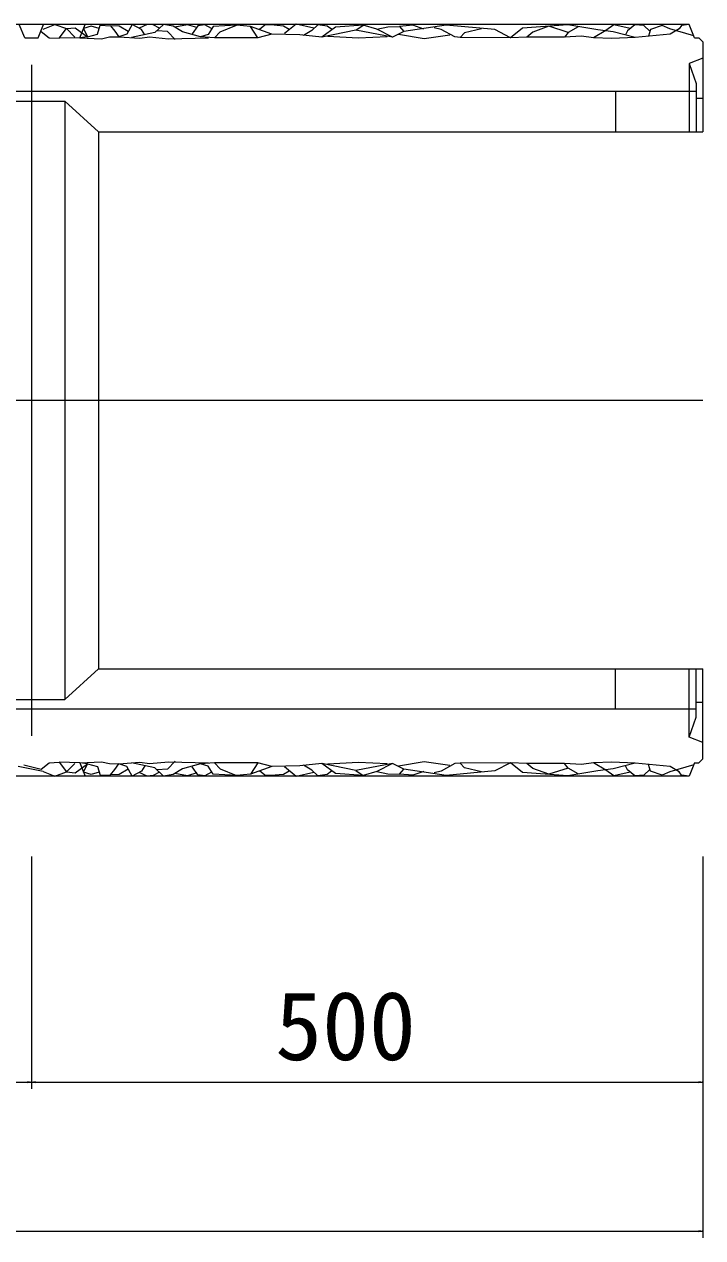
# Model space of a CAD drawing. Units: millimetres on the paper. Extents: x -5 to 836, y 1 to 595.
# Drawn here: x 168.77 to 194.04, y 470.18 to 515.38 of the extents above; entities that cross this region are included whole.
import ezdxf
from ezdxf.enums import TextEntityAlignment as Align

# ---------------------------------------------------------------- set-up
doc = ezdxf.new("R2010")
doc.units = ezdxf.units.MM
doc.linetypes.add('USER1', pattern=[200, 125, -25, 25, -25])
for name, color, linetype, lineweight in [('0_2', 7, 'Continuous', 18), ('D-STR-DIM（寸法）', 7, 'Continuous', 18), ('D-STR-STRn（構造物）', 7, 'Continuous', 18), ('D-STR（構造物外形線）', 1, 'Continuous', 18)]:
    doc.layers.add(name, color=color, linetype=linetype, lineweight=lineweight)
doc.styles.add('ＭＳ ゴシック', font='')
doc.styles.get('ＭＳ ゴシック').set_extended_font_data('MS Gothic')

msp = doc.modelspace()

# ---------------------------------------------------------------- linework, layer by layer
at = {"layer": '0_2'}
for p, q in [((168.886, 475.998), (169.036, 475.973)), ((169.036, 475.973), (168.886, 475.948)), ((169.036, 475.973), (169.186, 475.998)), ((169.186, 475.948), (169.036, 475.973)), ((193.886, 475.998), (194.036, 475.973)), ((194.036, 475.973), (193.886, 475.948)), ((193.886, 470.45), (194.036, 470.425)), ((194.036, 470.425), (193.886, 470.4))]:
    msp.add_line(p, q, dxfattribs=at)
at = {"layer": '0_2', "color": 9}
for p, q in [((169.036, 475.973), (169.016, 475.973)), ((169.036, 475.973), (169.056, 475.973)), ((194.036, 475.973), (194.016, 475.973)), ((194.036, 470.425), (194.016, 470.425))]:
    msp.add_line(p, q, dxfattribs=at)
at = {"layer": 'D-STR-DIM（寸法）'}
for p, q in [((169.036, 484.371), (169.036, 475.723)), ((194.036, 484.371), (194.036, 470.175)), ((194.036, 484.371), (194.036, 475.723)), ((169.036, 481.871), (169.036, 475.723)), ((119.056, 475.973), (169.016, 475.973)), ((169.056, 475.973), (194.016, 475.973)), ((94.056, 470.425), (194.016, 470.425))]:
    msp.add_line(p, q, dxfattribs=at)
at = {"layer": 'D-STR-STRn（構造物）'}
for p, q in [((169.479, 515.197), (169.907, 515.372)), ((169.907, 515.372), (170.345, 515.216)), ((170.836, 514.871), (171.036, 515.371)), ((171.503, 515.014), (171.591, 515.34)), ((171.591, 515.34), (171.979, 515.322)), ((172.786, 515.371), (172.595, 515.014)), ((173.134, 515.187), (172.786, 515.371)), ((173.345, 515.368), (173.047, 515.234)), ((173.574, 515.353), (173.345, 515.368)), ((173.801, 515.228), (173.574, 515.353)), ((173.952, 515.371), (173.635, 515.068)), ((174.321, 515.305), (173.952, 515.371)), ((174.846, 515.362), (174.382, 515.27)), ((175.198, 515.253), (174.846, 515.362)), ((175.498, 515.358), (175.239, 515.317)), ((175.74, 515.218), (175.498, 515.358)), ((176.67, 515.345), (175.799, 515.292)), ((176.062, 515.102), (176.67, 515.345)), ((177.197, 515.292), (176.67, 515.345)), ((177.727, 515.34), (177.526, 515.178)), ((177.947, 515.353), (177.727, 515.34)), ((178.426, 515.314), (177.947, 515.353)), ((178.898, 515.379), (178.458, 515.029)), ((179.558, 515.236), (178.898, 515.379)), ((179.701, 515.359), (179.481, 515.152)), ((180.05, 515.314), (179.701, 515.359)), ((181.386, 515.342), (180.361, 515.272)), ((181.113, 515.156), (181.386, 515.342)), ((181.905, 515.202), (181.386, 515.342)), ((183.237, 515.34), (182.749, 515.301)), ((184.48, 515.351), (182.907, 515.105)), ((183.646, 515.195), (183.237, 515.34)), ((186.289, 515.178), (184.48, 515.351)), ((189.009, 515.361), (187.328, 515.233)), ((190.134, 515.175), (189.009, 515.361)), ((190.728, 515.356), (190.432, 515.153)), ((191.338, 515.217), (190.728, 515.356)), ((191.506, 515.356), (191.239, 515.136)), ((191.848, 515.333), (191.506, 515.356)), ((192.069, 515.118), (191.848, 515.333)), ((192.527, 515.333), (192.092, 515.188)), ((192.817, 515.211), (192.527, 515.333)), ((193.241, 515.337), (193.16, 515.21)), ((193.536, 515.371), (193.241, 515.337)), ((169.401, 515.109), (169.693, 514.875)), ((169.693, 514.875), (170.072, 514.856)), ((170.072, 514.856), (170.345, 515.216)), ((170.345, 515.216), (170.666, 515.245)), ((170.345, 515.216), (170.656, 514.895)), ((170.666, 515.245), (171.125, 514.908)), ((171.125, 514.908), (170.836, 514.871)), ((171.257, 515.304), (170.976, 515.221)), ((170.976, 515.221), (171.125, 514.908)), ((171.125, 514.908), (171.503, 515.014)), ((171.559, 515.221), (171.257, 515.304)), ((171.649, 514.837), (171.941, 514.905)), ((171.941, 514.905), (172.296, 514.917)), ((171.979, 515.322), (172.146, 515.128)), ((172.305, 515.304), (171.979, 515.322)), ((172.146, 515.128), (172.296, 514.917)), ((172.595, 515.014), (172.296, 514.917)), ((172.296, 514.917), (173.07, 514.856)), ((172.639, 515.111), (172.305, 515.304)), ((173.635, 515.068), (172.76, 514.88)), ((173.07, 514.856), (173.43, 514.905)), ((173.266, 514.989), (173.134, 515.187)), ((173.43, 514.905), (174.141, 514.837)), ((174.102, 515.109), (173.722, 515.138)), ((174.384, 514.807), (174.102, 515.109)), ((174.141, 514.837), (175.63, 514.875)), ((174.664, 515.094), (174.321, 515.305)), ((175.337, 514.91), (174.664, 515.094)), ((175.239, 515.317), (175.024, 515.021)), ((175.614, 515.002), (175.337, 514.91)), ((175.86, 514.87), (175.337, 514.91)), ((175.799, 515.292), (175.614, 515.002)), ((175.86, 514.87), (176.062, 515.102)), ((177.465, 514.876), (175.86, 514.87)), ((177.465, 514.876), (177.197, 515.292)), ((177.989, 515.015), (177.197, 515.292)), ((177.989, 515.015), (177.465, 514.876)), ((179.031, 514.989), (177.989, 515.015)), ((178.639, 515.185), (178.426, 515.314)), ((179.856, 514.9), (179.031, 514.989)), ((179.481, 515.152), (179.164, 514.958)), ((180.361, 515.272), (179.856, 514.9)), ((181.113, 515.156), (179.856, 514.9)), ((180.206, 515.191), (180.05, 515.314)), ((181.216, 514.861), (180.057, 514.922)), ((182.48, 514.896), (181.113, 515.156)), ((182.288, 514.913), (181.216, 514.861)), ((181.905, 515.202), (182.314, 515.288)), ((182.48, 514.896), (181.905, 515.202)), ((182.314, 515.288), (182.749, 515.301)), ((182.907, 515.105), (182.48, 514.896)), ((183.658, 514.834), (182.709, 515.001)), ((182.749, 515.301), (182.907, 515.105)), ((184.615, 514.975), (183.658, 514.834)), ((184.293, 515.182), (184.029, 515.248)), ((184.807, 514.905), (184.293, 515.182)), ((185.005, 514.892), (184.807, 514.905)), ((185.163, 515.063), (185.005, 514.892)), ((186.878, 514.878), (185.005, 514.892)), ((185.797, 515.209), (185.163, 515.063)), ((186.878, 514.878), (186.289, 515.178)), ((187.328, 515.233), (186.878, 514.878)), ((187.492, 514.896), (186.878, 514.878)), ((187.707, 515.088), (187.492, 514.896)), ((188.893, 514.896), (187.492, 514.896)), ((188.3, 515.304), (187.707, 515.088)), ((189.024, 515.073), (188.3, 515.304)), ((189.024, 515.073), (188.893, 514.896)), ((189.52, 514.936), (188.893, 514.896)), ((189.393, 515.281), (189.024, 515.073)), ((189.967, 514.871), (189.52, 514.936)), ((190.432, 515.153), (189.967, 514.871)), ((190.702, 515.094), (190.134, 515.175)), ((191.525, 514.885), (190.651, 514.855)), ((191.525, 514.885), (190.702, 515.094)), ((191.239, 515.136), (191.163, 514.991)), ((192.824, 515.013), (191.525, 514.885)), ((192.092, 515.188), (192.016, 514.938)), ((193.706, 514.947), (192.817, 515.211)), ((193.16, 515.21), (192.824, 515.013)), ((170.836, 514.871), (170.072, 514.856)), ((170.836, 514.871), (171.649, 514.837)), ((190.651, 514.855), (189.967, 514.871)), ((194.036, 514.121), (193.536, 513.921)), ((193.536, 513.921), (193.786, 513.171)), ((193.536, 513.921), (193.536, 511.371)), ((193.786, 513.171), (193.786, 512.621)), ((190.786, 512.871), (190.786, 511.371)), ((190.786, 489.871), (190.786, 491.371)), ((193.536, 488.821), (193.536, 491.371)), ((193.786, 489.571), (193.786, 490.121)), ((193.536, 488.821), (193.786, 489.571)), ((194.036, 488.621), (193.536, 488.821)), ((168.756, 487.794), (169.401, 487.632)), ((169.401, 487.632), (169.693, 487.866)), ((169.693, 487.866), (170.072, 487.885)), ((170.836, 487.871), (170.072, 487.885)), ((170.072, 487.885), (170.345, 487.525)), ((170.345, 487.525), (170.656, 487.846)), ((170.666, 487.496), (171.125, 487.833)), ((170.836, 487.871), (171.649, 487.905)), ((171.125, 487.833), (170.836, 487.871)), ((170.836, 487.871), (171.036, 487.371)), ((170.976, 487.521), (171.125, 487.833)), ((171.125, 487.833), (171.503, 487.728)), ((171.649, 487.905), (171.941, 487.837)), ((171.941, 487.837), (172.296, 487.825)), ((172.146, 487.613), (172.296, 487.825)), ((172.296, 487.825), (173.07, 487.885)), ((172.595, 487.728), (172.296, 487.825)), ((173.635, 487.674), (172.76, 487.861)), ((173.07, 487.885), (173.43, 487.837)), ((173.266, 487.753), (173.134, 487.555)), ((173.43, 487.837), (174.141, 487.905)), ((174.384, 487.934), (174.102, 487.632)), ((174.141, 487.905), (175.63, 487.866)), ((175.337, 487.832), (174.664, 487.647)), ((175.86, 487.871), (175.337, 487.832)), ((175.614, 487.74), (175.337, 487.832)), ((177.465, 487.865), (175.86, 487.871)), ((175.86, 487.871), (176.062, 487.639)), ((177.465, 487.865), (177.197, 487.449)), ((177.989, 487.726), (177.465, 487.865)), ((179.031, 487.753), (177.989, 487.726)), ((179.856, 487.841), (179.031, 487.753)), ((179.481, 487.589), (179.164, 487.783)), ((180.361, 487.469), (179.856, 487.841)), ((181.113, 487.586), (179.856, 487.841)), ((181.216, 487.881), (180.057, 487.819)), ((182.48, 487.845), (181.113, 487.586)), ((182.288, 487.828), (181.216, 487.881)), ((182.48, 487.845), (181.905, 487.539)), ((182.907, 487.636), (182.48, 487.845)), ((183.658, 487.907), (182.709, 487.74)), ((184.615, 487.767), (183.658, 487.907)), ((184.807, 487.836), (184.293, 487.559)), ((185.005, 487.85), (184.807, 487.836)), ((186.878, 487.864), (185.005, 487.85)), ((185.163, 487.678), (185.005, 487.85)), ((186.878, 487.864), (186.289, 487.563)), ((187.492, 487.846), (186.878, 487.864)), ((187.328, 487.508), (186.878, 487.864)), ((188.893, 487.846), (187.492, 487.846)), ((187.707, 487.653), (187.492, 487.846)), ((189.52, 487.805), (188.893, 487.846)), ((189.024, 487.669), (188.893, 487.846)), ((189.967, 487.871), (189.52, 487.805)), ((190.651, 487.887), (189.967, 487.871)), ((190.432, 487.588), (189.967, 487.871)), ((191.525, 487.856), (190.651, 487.887)), ((191.525, 487.856), (190.702, 487.648)), ((192.824, 487.729), (191.525, 487.856)), ((192.092, 487.553), (192.016, 487.803)), ((193.706, 487.794), (192.817, 487.53)), ((169.479, 487.545), (168.544, 487.727)), ((169.479, 487.545), (169.907, 487.37)), ((169.907, 487.37), (170.345, 487.525)), ((170.345, 487.525), (170.666, 487.496)), ((171.257, 487.437), (170.976, 487.521)), ((171.559, 487.521), (171.257, 487.437)), ((171.503, 487.728), (171.591, 487.402)), ((171.591, 487.402), (171.979, 487.419)), ((171.979, 487.419), (172.146, 487.613)), ((172.305, 487.437), (171.979, 487.419)), ((172.639, 487.631), (172.305, 487.437)), ((172.786, 487.371), (172.595, 487.728)), ((173.134, 487.555), (172.786, 487.371)), ((173.345, 487.373), (173.047, 487.507)), ((173.574, 487.388), (173.345, 487.373)), ((173.801, 487.513), (173.574, 487.388)), ((173.952, 487.37), (173.635, 487.674)), ((174.102, 487.632), (173.722, 487.603)), ((174.321, 487.436), (173.952, 487.37)), ((174.664, 487.647), (174.321, 487.436)), ((174.846, 487.38), (174.382, 487.472)), ((175.198, 487.489), (174.846, 487.38)), ((175.239, 487.424), (175.024, 487.721)), ((175.498, 487.383), (175.239, 487.424)), ((175.74, 487.523), (175.498, 487.383)), ((175.799, 487.449), (175.614, 487.74)), ((176.67, 487.397), (175.799, 487.449)), ((176.062, 487.639), (176.67, 487.397)), ((177.197, 487.449), (176.67, 487.397)), ((177.989, 487.726), (177.197, 487.449)), ((177.727, 487.401), (177.526, 487.563)), ((177.947, 487.389), (177.727, 487.401)), ((178.426, 487.427), (177.947, 487.389)), ((178.639, 487.557), (178.426, 487.427)), ((178.898, 487.363), (178.458, 487.712)), ((179.558, 487.505), (178.898, 487.363)), ((179.701, 487.382), (179.481, 487.589)), ((180.05, 487.427), (179.701, 487.382)), ((180.206, 487.55), (180.05, 487.427)), ((181.386, 487.399), (180.361, 487.469)), ((181.113, 487.586), (181.386, 487.399)), ((181.905, 487.539), (181.386, 487.399)), ((181.905, 487.539), (182.314, 487.454)), ((182.314, 487.454), (182.749, 487.441)), ((182.749, 487.441), (182.907, 487.636)), ((183.237, 487.401), (182.749, 487.441)), ((184.48, 487.391), (182.907, 487.636)), ((183.646, 487.546), (183.237, 487.401)), ((184.293, 487.559), (184.029, 487.493)), ((186.289, 487.563), (184.48, 487.391)), ((185.797, 487.533), (185.163, 487.678)), ((189.009, 487.381), (187.328, 487.508)), ((188.3, 487.438), (187.707, 487.653)), ((189.024, 487.669), (188.3, 487.438)), ((190.134, 487.566), (189.009, 487.381)), ((189.393, 487.461), (189.024, 487.669)), ((190.702, 487.648), (190.134, 487.566)), ((190.728, 487.385), (190.432, 487.588)), ((191.338, 487.524), (190.728, 487.385)), ((191.239, 487.606), (191.163, 487.751)), ((191.506, 487.385), (191.239, 487.606)), ((191.848, 487.408), (191.506, 487.385)), ((192.069, 487.623), (191.848, 487.408)), ((192.527, 487.408), (192.092, 487.553)), ((192.817, 487.53), (192.527, 487.408)), ((193.16, 487.532), (192.824, 487.729)), ((193.241, 487.404), (193.16, 487.532)), ((193.536, 487.371), (193.241, 487.404))]:
    msp.add_line(p, q, dxfattribs=at)
at = {"layer": 'D-STR-STRn（構造物）', "linetype": 'USER1'}
for p, q in [((169.036, 513.871), (169.036, 488.871)), ((94.036, 501.371), (194.036, 501.371))]:
    msp.add_line(p, q, dxfattribs=at)
at = {"layer": 'D-STR（構造物外形線）'}
for p, q in [((193.536, 515.371), (94.536, 515.371)), ((168.786, 514.871), (168.586, 515.371)), ((169.286, 514.871), (169.486, 515.371)), ((193.736, 514.871), (193.536, 515.371)), ((168.786, 514.871), (169.286, 514.871)), ((193.736, 514.871), (193.886, 514.871)), ((193.886, 514.871), (194.036, 514.721)), ((194.036, 514.721), (194.036, 511.371)), ((193.786, 512.871), (94.036, 512.871)), ((193.786, 512.621), (194.036, 512.621)), ((193.786, 512.621), (193.786, 511.371)), ((167.786, 512.514), (170.286, 512.514)), ((170.286, 512.514), (170.286, 490.228)), ((171.536, 511.371), (170.286, 512.514)), ((171.536, 511.371), (194.036, 511.371)), ((171.536, 511.371), (171.536, 491.371)), ((171.536, 491.371), (170.286, 490.228)), ((171.536, 491.371), (194.036, 491.371)), ((193.786, 490.121), (193.786, 491.371)), ((194.036, 488.021), (194.036, 491.371)), ((167.786, 490.228), (170.286, 490.228)), ((193.786, 490.121), (194.036, 490.121)), ((193.786, 489.871), (94.036, 489.871)), ((193.736, 487.871), (193.536, 487.371)), ((193.736, 487.871), (193.886, 487.871)), ((193.886, 487.871), (194.036, 488.021)), ((193.536, 487.371), (94.536, 487.371))]:
    msp.add_line(p, q, dxfattribs=at)

# ---------------------------------------------------------------- texts
at = {"layer": 'D-STR-STRn（構造物）', "style": 'ＭＳ ゴシック'}
msp.add_text('500', height=2.566, dxfattribs=at).set_placement((178.116, 476.023), align=Align.BOTTOM_LEFT)

doc.saveas('drawing.dxf')
